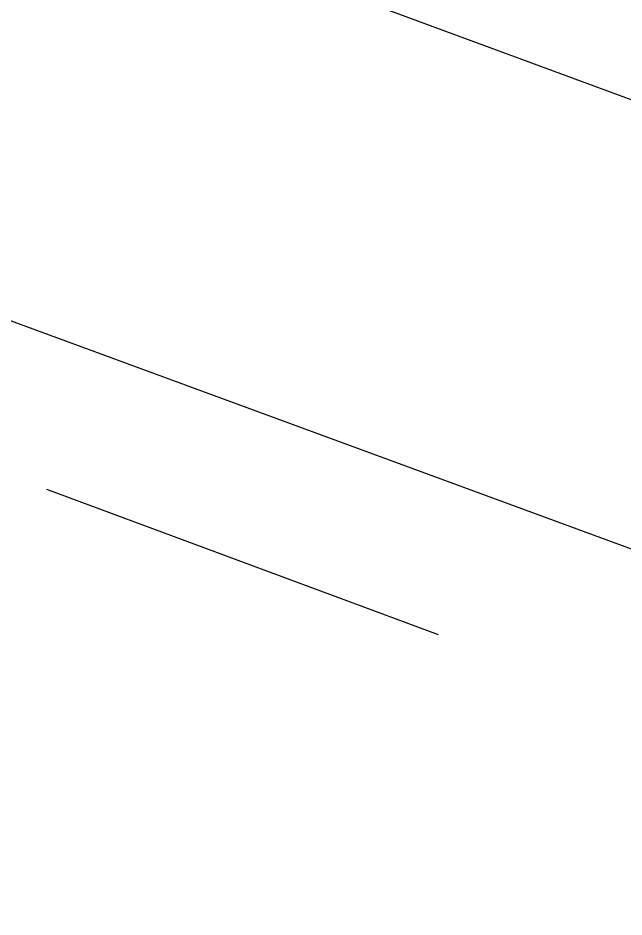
# Model space of a CAD drawing. Header units: feet. Extents: x -84 to 198, y -22 to 181.
# Drawn here: x 125.459 to 126.181, y 145.895 to 146.967 of the extents above; entities that cross this region are included whole.
import ezdxf

# ---------------------------------------------------------------- set-up
doc = ezdxf.new("R2010")
doc.units = ezdxf.units.FT
doc.layers.add('A-AREA-UNIDAD', color=30, linetype='CONTINUOUS')
doc.layers.add('A-LINEA', color=7, linetype='CONTINUOUS')

msp = doc.modelspace()

# ---------------------------------------------------------------- linework, layer by layer
at = {"layer": 'A-AREA-UNIDAD'}
msp.add_lwpolyline([(134, 143.5378), (130.912, 144.9422), (130.4, 144.9422), (130.208, 145.2622), (127.168, 146.4889), (126.672, 146.4889), (126.64, 146.7022), (123.52, 147.8578), (122.88, 147.8933), (122.848, 148.0889), (115.808, 150.2578), (115.2, 150.2578), (115.168, 150.4178), (111.328, 151.2178), (111.28, 151.3778), (104, 152.7289), (99.072, 153.3689), (92.192, 153.9022), (87.92, 153.9733)], dxfattribs=at)
at = {"layer": 'A-LINEA'}
for p, q in [((123.1333, 147.4578), (126.6133, 146.1778)), ((123.1333, 147.4578), (126.6133, 146.1778)), ((125.96, 146.2311), (125.4933, 146.4044)), ((125.96, 146.2311), (125.4933, 146.4044))]:
    msp.add_line(p, q, dxfattribs=at)

doc.saveas('drawing.dxf')
